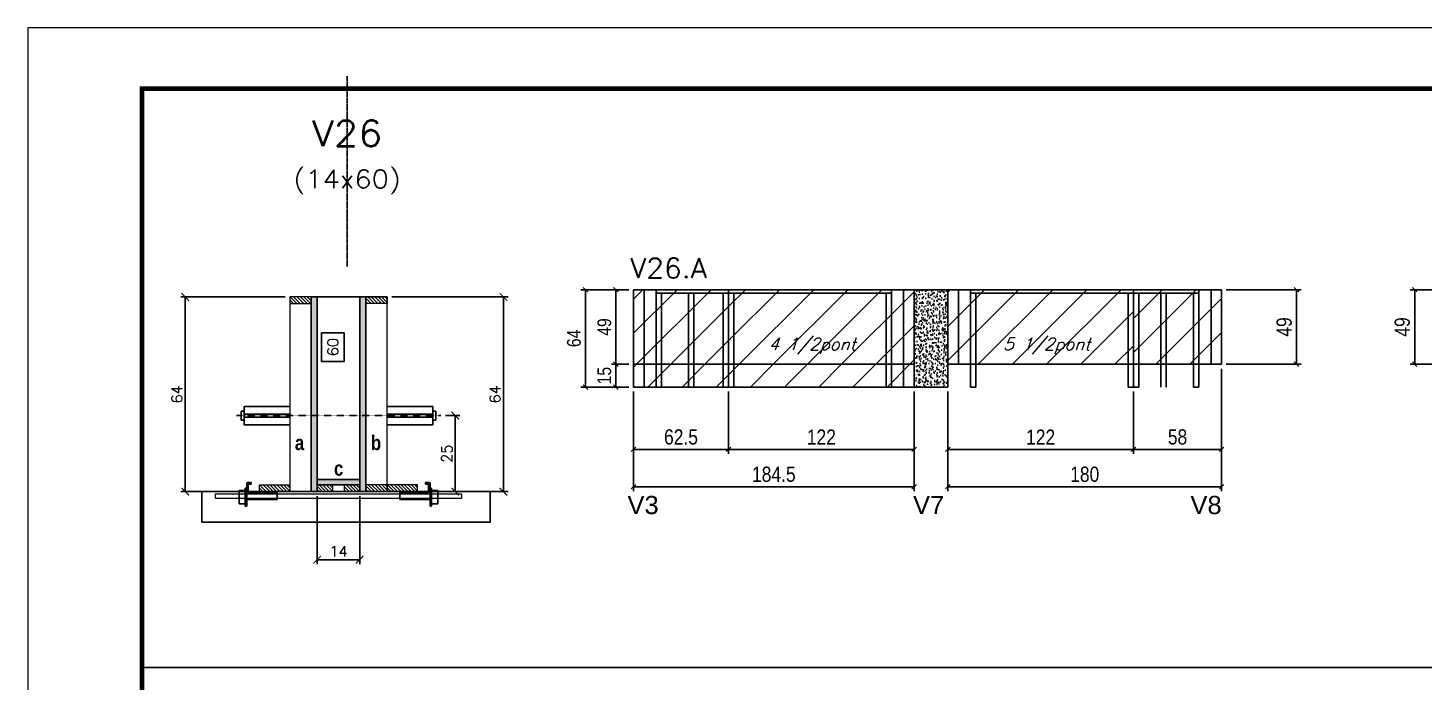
# Model space of a CAD drawing. Extents: x -10448 to -1189, y -11772 to 17235.
# Drawn here: x -8850 to -7932, y 8374 to 8804 of the extents above; entities that cross this region are included whole.
import ezdxf
from ezdxf.enums import TextEntityAlignment as Align

# ---------------------------------------------------------------- set-up
doc = ezdxf.new("R2010")
doc.units = 0
doc.linetypes.add('DASHED', pattern=[0.75, 0.5, -0.25])
doc.linetypes.add('HIDDEN', pattern=[0.375, 0.25, -0.125])
for name, color, linetype in [('5', 5, 'Continuous'), ('barrote', 251, 'Continuous'), ('COTA', 241, 'Continuous'), ('Cota Seção (2x)', 4, 'Continuous'), ('detalhes', 4, 'Continuous'), ('Painéis', 200, 'Continuous'), ('presilha', 1, 'Continuous'), ('SARR_2.2x7', 40, 'Continuous'), ('SARR_3.5x7', 81, 'Continuous'), ('TENSOR', 3, 'Continuous'), ('texto', 7, 'Continuous'), ('Texto de Titulo', 7, 'Continuous'), ('Texto Qtd Sarr', 242, 'Continuous')]:
    doc.layers.add(name, color=color, linetype=linetype)
for name, color, linetype, lineweight in [('CONCRETO', 251, 'Continuous', 25), ('Folhas', 255, 'Continuous', 9), ('Hachura', 251, 'Continuous', 9), ('Madeira', 126, 'Continuous', 18), ('SARRAFO DE PRESSAO', 251, 'DASHED', 9), ('SCO-___-LAJ', 2, 'Continuous', 0), ('Texto Seção', 7, 'Continuous', 15)]:
    doc.layers.add(name, color=color, linetype=linetype, lineweight=lineweight)
doc.styles.add('COTA TECNICA', font='techl___.ttf', dxfattribs={"height": 10})
doc.styles.add('COTA TECNICA-50', font='techl___.ttf', dxfattribs={"height": 9})
doc.styles.add('REGUA-120', font='ROMANS.shx', dxfattribs={"height": 15})
doc.styles.add('Romans', font='romans.shx')
doc.styles.get("Standard").update_dxf_attribs({"font": 'arial.ttf'})
doc.styles.add('TECNICA', font='techb___.ttf', dxfattribs={"height": 10})
doc.dimstyles.new('COTA PAINEL-50', dxfattribs={"dimtxt": 9, "dimasz": 3, "dimexe": 3, "dimexo": 3, "dimgap": 3, "dimtad": 1, "dimdec": 1, "dimzin": 12, "dimdsep": 46, "dimtxsty": 'COTA TECNICA-50', "dimblk1": 'OBLIQUE', "dimblk2": 'OBLIQUE', "dimsah": 1, "dimcen": 0.9, "dimclrd": 4, "dimclre": 4, "dimclrt": 240, "dimadec": 1, "dimazin": 3, "dimtfac": 1, "dimtdec": 1, "dimtmove": 0, "dimatfit": 3, "dimfxl": 1, "dimtolj": 1, "dimtzin": 12, "dimarcsym": 0})
doc.dimstyles.new('Cota Seção (2x)', dxfattribs={"dimtxt": 7, "dimasz": 5, "dimexe": 3, "dimexo": 3, "dimgap": 2, "dimtad": 3, "dimdec": 1, "dimlfac": 0.5, "dimzin": 12, "dimdsep": 46, "dimtxsty": 'Romans', "dimblk": 'ARCHTICK', "dimcen": 0, "dimclrd": 4, "dimclre": 4, "dimclrt": 1, "dimadec": 1, "dimazin": 3, "dimtfac": 1, "dimtdec": 1, "dimtmove": 0, "dimatfit": 3, "dimldrblk": 'OBLIQUE', "dimfxl": 1, "dimtolj": 1, "dimtzin": 12, "dimarcsym": 0})
doc.dimstyles.new('Cota Seção interna', dxfattribs={"dimtxt": 7, "dimasz": 6, "dimexe": 0.18, "dimexo": 2, "dimgap": -4, "dimtad": 3, "dimdec": 1, "dimlfac": 0.5, "dimzin": 12, "dimdsep": 46, "dimtxsty": 'Romans', "dimblk": 'ARCHTICK', "dimcen": 0.09, "dimse1": 1, "dimse2": 1, "dimsd1": 1, "dimsd2": 1, "dimclrd": 180, "dimclre": 5, "dimclrt": 1, "dimadec": 0, "dimazin": 3, "dimtfac": 1, "dimtdec": 1, "dimtofl": 0, "dimtmove": 0, "dimatfit": 3, "dimldrblk": 'ARCHTICK', "dimfxl": 1, "dimtolj": 1, "dimtzin": 0, "dimarcsym": 0})
doc.dimstyles.new('PAINEL', dxfattribs={"dimtxt": 10, "dimasz": 3, "dimexe": 3, "dimexo": 3, "dimgap": 3, "dimtad": 1, "dimdec": 1, "dimzin": 12, "dimdsep": 46, "dimtxsty": 'COTA TECNICA', "dimblk1": 'OBLIQUE', "dimblk2": 'OBLIQUE', "dimsah": 1, "dimcen": 0.9, "dimclrd": 4, "dimclre": 4, "dimclrt": 240, "dimadec": 1, "dimazin": 3, "dimtfac": 1, "dimtdec": 1, "dimtmove": 0, "dimatfit": 3, "dimfxl": 1, "dimtolj": 1, "dimtzin": 12, "dimarcsym": 0})
pattern_1 = [(45, (-137870.783, -16060.878), (-11.2253202, 11.2253202), [])]

# ---------------------------------------------------------------- blocks, each defined once
blk = doc.blocks.new('9999999999')
at = {"layer": 'Folhas'}
blk.add_lwpolyline([(98138.98, 34190.21), (99623.98, 34190.21), (99623.98, 35240.21), (98138.98, 35240.21)], close=True, dxfattribs=at)
at = {"layer": 'Folhas', "color": 30, "const_width": 3}
blk.add_lwpolyline([(98213.98, 34230.21), (99583.98, 34230.21), (99583.98, 35200.21), (98213.98, 35200.21)], close=True, dxfattribs=at)
blk = doc.blocks.new('_ArchTick')
at = {"color": 0, "linetype": 'ByBlock', "const_width": 0.15}
blk.add_lwpolyline([(-0.5, -0.5), (0.5, 0.5)], dxfattribs=at)
blk = doc.blocks.new('*D263')
at = {"layer": 'COTA', "color": 4, "lineweight": -2, "transparency": 16777216}
for p, q in [((-8680.67, 8627.36), (-8749.33, 8627.36)), ((-8746.33, 8499.36), (-8746.33, 8627.36)), ((-8700.67, 8499.36), (-8749.33, 8499.36))]:
    blk.add_line(p, q, dxfattribs=at)
at = {"layer": 'Defpoints', "color": 0, "transparency": 16777216}
for p in [(-8746.33, 8627.36), (-8677.67, 8627.36), (-8697.67, 8499.36)]:
    blk.add_point(p, dxfattribs=at)
at = {"layer": 'COTA', "color": 4, "lineweight": -2, "transparency": 16777216, "xscale": 5, "yscale": 5, "zscale": 5}
for p, rotation in [((-8746.33, 8627.36), 90), ((-8746.33, 8499.36), 270)]:
    blk.add_blockref('_ArchTick', p, dxfattribs=dict(at, rotation=rotation))
at = {"layer": 'COTA', "color": 1, "transparency": 16777216, "insert": (-8751.83, 8563.36), "char_height": 7, "attachment_point": 5, "rotation": 90, "style": 'Romans'}
blk.add_mtext('\\A1;64', dxfattribs=at)
blk = doc.blocks.new('_Oblique')
at = {"color": 0, "linetype": 'ByBlock', "lineweight": -2}
blk.add_line((-0.5, -0.5), (0.5, 0.5), dxfattribs=at)
blk = doc.blocks.new('*D264')
at = {"layer": 'Cota Seção (2x)', "color": 180, "lineweight": -2, "transparency": 16777216}
for p, q in [((-8641.85, 8603.86), (-8656.85, 8603.86)), ((-8656.85, 8603.86), (-8656.85, 8584.86)), ((-8641.85, 8584.86), (-8641.85, 8603.86)), ((-8656.85, 8584.86), (-8641.85, 8584.86))]:
    blk.add_line(p, q, dxfattribs=at)
at = {"layer": 'Defpoints', "color": 0, "transparency": 16777216}
for p in [(-8659.67, 8627.36), (-8637.85, 8627.36), (-8659.67, 8507.36)]:
    blk.add_point(p, dxfattribs=at)
at = {"layer": 'Cota Seção (2x)', "color": 1, "transparency": 16777216, "insert": (-8649.35, 8594.36), "char_height": 7, "attachment_point": 5, "rotation": 90, "style": 'Romans'}
blk.add_mtext('\\A1;60', dxfattribs=at)
blk = doc.blocks.new('*D265')
at = {"layer": 'COTA', "color": 4, "lineweight": -2, "transparency": 16777216}
for p, q in [((-8610.67, 8627.36), (-8534.21, 8627.36)), ((-8537.21, 8627.36), (-8537.21, 8499.36)), ((-8590.67, 8499.36), (-8534.21, 8499.36))]:
    blk.add_line(p, q, dxfattribs=at)
at = {"layer": 'Defpoints', "color": 0, "transparency": 16777216}
for p in [(-8613.67, 8627.36), (-8593.67, 8499.36), (-8537.21, 8499.36)]:
    blk.add_point(p, dxfattribs=at)
at = {"layer": 'COTA', "color": 4, "lineweight": -2, "transparency": 16777216, "xscale": 5, "yscale": 5, "zscale": 5}
for p, rotation in [((-8537.21, 8627.36), 90), ((-8537.21, 8499.36), 270)]:
    blk.add_blockref('_ArchTick', p, dxfattribs=dict(at, rotation=rotation))
at = {"layer": 'COTA', "color": 1, "transparency": 16777216, "insert": (-8542.71, 8563.36), "char_height": 7, "attachment_point": 5, "rotation": 90, "style": 'Romans'}
blk.add_mtext('\\A1;64', dxfattribs=at)
blk = doc.blocks.new('PRESILHA METÁLICA 1')
at = {"layer": 'presilha'}
for p, q in [((6, 15.5), (7.5, 15.5)), ((6, -2.5), (6, 15.5)), ((7.5, 10.6), (7.5, 19.9)), ((7.5, 15.5), (7.5, -2.5)), ((12, 21), (8.6, 21)), ((9, 11.6), (9, 18.9)), ((12, 19.5), (9.6, 19.5)), ((12, 21), (12, 19.5)), ((0, 13), (6, 13)), ((0, 13), (0, 0)), ((6, 0), (0, 0)), ((6, 13), (6, 0)), ((37.5, 4.1), (7.5, 4.1)), ((37.5, 11), (9.6, 11)), ((37.5, 11), (37.5, 4.1)), ((7.5, -2.5), (6, -2.5))]:
    blk.add_line(p, q, dxfattribs=at)
for centre, radius, start, end in [((8.6, 19.9), 1.14, 90, 180), ((9.6, 18.9), 0.57, 90, 180), ((9.6, 11.6), 0.57, 180, 270)]:
    blk.add_arc(centre, radius, start, end, dxfattribs=at)
blk = doc.blocks.new('*D266')
at = {"layer": 'COTA', "color": 4, "lineweight": -2, "transparency": 16777216}
for p, q in [((-8659.67, 8496.36), (-8659.67, 8451.63)), ((-8631.67, 8496.36), (-8631.67, 8451.63)), ((-8659.67, 8454.63), (-8631.67, 8454.63))]:
    blk.add_line(p, q, dxfattribs=at)
at = {"layer": 'Defpoints', "color": 0, "transparency": 16777216}
for p in [(-8659.67, 8499.36), (-8631.67, 8499.36), (-8631.67, 8454.63)]:
    blk.add_point(p, dxfattribs=at)
at = {"layer": 'COTA', "color": 4, "lineweight": -2, "transparency": 16777216, "xscale": 5, "yscale": 5, "zscale": 5, "rotation": 180}
blk.add_blockref('_ArchTick', (-8659.67, 8454.63), dxfattribs=at)
at = {"layer": 'COTA', "color": 4, "lineweight": -2, "transparency": 16777216, "xscale": 5, "yscale": 5, "zscale": 5}
blk.add_blockref('_ArchTick', (-8631.67, 8454.63), dxfattribs=at)
at = {"layer": 'COTA', "color": 1, "transparency": 16777216, "insert": (-8645.67, 8460.13), "char_height": 7, "attachment_point": 5, "style": 'Romans'}
blk.add_mtext('\\A1;14', dxfattribs=at)
blk = doc.blocks.new('*D1358')
at = {"layer": 'COTA', "color": 4, "lineweight": -2, "transparency": 16777216}
for p, q in [((-8575.37, 8549.35), (-8565.86, 8549.35)), ((-8568.86, 8549.35), (-8568.86, 8499.36)), ((-8590.67, 8499.36), (-8565.86, 8499.36))]:
    blk.add_line(p, q, dxfattribs=at)
at = {"layer": 'Defpoints', "color": 0, "transparency": 16777216}
for p in [(-8578.37, 8549.35), (-8593.67, 8499.36), (-8568.86, 8499.36)]:
    blk.add_point(p, dxfattribs=at)
at = {"layer": 'COTA', "color": 4, "lineweight": -2, "transparency": 16777216, "xscale": 5, "yscale": 5, "zscale": 5}
for p, rotation in [((-8568.86, 8549.35), 90), ((-8568.86, 8499.36), 270)]:
    blk.add_blockref('_ArchTick', p, dxfattribs=dict(at, rotation=rotation))
at = {"layer": 'COTA', "color": 1, "transparency": 16777216, "insert": (-8574.36, 8524.35), "char_height": 7, "attachment_point": 5, "rotation": 90, "style": 'Romans'}
blk.add_mtext('\\A1;25', dxfattribs=at)
blk = doc.blocks.new('titulo1')
at = {"layer": 'Defpoints', "color": 252, "linetype": 'HIDDEN', "ltscale": 2}
blk.add_line((0, 0), (0, 125), dxfattribs=at)
at = {"layer": 'Defpoints', "style": 'Romans', "oblique": 15}
blk.add_attdef('FOLHA', text='', height=10, dxfattribs=at).set_placement((0, 15.58), align=Align.MIDDLE_CENTER)
at = {"layer": 'Texto Qtd Sarr', "color": 3, "style": 'Romans', "oblique": 15}
for tag, height, p in [('TITULO', 17, (0, 71.45)), ('SEÇÃO', 12, (0, 41.55))]:
    blk.add_attdef(tag, text='', height=height, dxfattribs=at).set_placement(p, align=Align.MIDDLE_CENTER)
blk = doc.blocks.new('*D267')
at = {"layer": 'COTA', "color": 4, "linetype": 'ByBlock', "lineweight": -2, "transparency": 16777216}
for p, q in [((-8451.75, 8565.11), (-8451.75, 8524.15)), ((-8389.25, 8565.11), (-8389.25, 8524.15)), ((-8451.75, 8527.15), (-8389.25, 8527.15))]:
    blk.add_line(p, q, dxfattribs=at)
at = {"layer": 'Defpoints', "color": 0, "linetype": 'ByBlock', "transparency": 16777216}
for p in [(-8451.75, 8568.11), (-8389.25, 8568.11), (-8389.25, 8527.15)]:
    blk.add_point(p, dxfattribs=at)
at = {"layer": 'COTA', "color": 4, "linetype": 'ByBlock', "lineweight": -2, "transparency": 16777216, "xscale": 3, "yscale": 3, "zscale": 3, "rotation": 180}
blk.add_blockref('_Oblique', (-8451.75, 8527.15), dxfattribs=at)
at = {"layer": 'COTA', "color": 4, "linetype": 'ByBlock', "lineweight": -2, "transparency": 16777216, "xscale": 3, "yscale": 3, "zscale": 3}
blk.add_blockref('_Oblique', (-8389.25, 8527.15), dxfattribs=at)
at = {"layer": 'COTA', "color": 240, "linetype": 'ByBlock', "transparency": 16777216, "insert": (-8420.5, 8535.26), "char_height": 10, "attachment_point": 5, "style": 'COTA TECNICA'}
blk.add_mtext('\\A1;62.5', dxfattribs=at)
blk = doc.blocks.new('*D268')
at = {"layer": 'COTA', "color": 4, "linetype": 'ByBlock', "lineweight": -2, "transparency": 16777216}
for p, q in [((-8389.25, 8565.11), (-8389.25, 8524.15)), ((-8267.25, 8565.11), (-8267.25, 8524.15)), ((-8389.25, 8527.15), (-8267.25, 8527.15))]:
    blk.add_line(p, q, dxfattribs=at)
at = {"layer": 'Defpoints', "color": 0, "linetype": 'ByBlock', "transparency": 16777216}
for p in [(-8389.25, 8568.11), (-8267.25, 8568.11), (-8267.25, 8527.15)]:
    blk.add_point(p, dxfattribs=at)
at = {"layer": 'COTA', "color": 4, "linetype": 'ByBlock', "lineweight": -2, "transparency": 16777216, "xscale": 3, "yscale": 3, "zscale": 3, "rotation": 180}
blk.add_blockref('_Oblique', (-8389.25, 8527.15), dxfattribs=at)
at = {"layer": 'COTA', "color": 4, "linetype": 'ByBlock', "lineweight": -2, "transparency": 16777216, "xscale": 3, "yscale": 3, "zscale": 3}
blk.add_blockref('_Oblique', (-8267.25, 8527.15), dxfattribs=at)
at = {"layer": 'COTA', "color": 240, "linetype": 'ByBlock', "transparency": 16777216, "insert": (-8328.25, 8535.21), "char_height": 10, "attachment_point": 5, "style": 'COTA TECNICA'}
blk.add_mtext('\\A1;122', dxfattribs=at)
blk = doc.blocks.new('*D1384')
at = {"layer": 'COTA', "color": 4, "linetype": 'ByBlock', "lineweight": -2, "transparency": 16777216}
for p, q in [((-8451.75, 8565.11), (-8451.75, 8499.61)), ((-8267.25, 8565.11), (-8267.25, 8499.61)), ((-8451.75, 8502.61), (-8267.25, 8502.61))]:
    blk.add_line(p, q, dxfattribs=at)
at = {"layer": 'Defpoints', "color": 0, "linetype": 'ByBlock', "transparency": 16777216}
for p in [(-8451.75, 8568.11), (-8267.25, 8568.11), (-8267.25, 8502.61)]:
    blk.add_point(p, dxfattribs=at)
at = {"layer": 'COTA', "color": 4, "linetype": 'ByBlock', "lineweight": -2, "transparency": 16777216, "xscale": 3, "yscale": 3, "zscale": 3, "rotation": 180}
blk.add_blockref('_Oblique', (-8451.75, 8502.61), dxfattribs=at)
at = {"layer": 'COTA', "color": 4, "linetype": 'ByBlock', "lineweight": -2, "transparency": 16777216, "xscale": 3, "yscale": 3, "zscale": 3}
blk.add_blockref('_Oblique', (-8267.25, 8502.61), dxfattribs=at)
at = {"layer": 'COTA', "color": 240, "linetype": 'ByBlock', "transparency": 16777216, "insert": (-8359.5, 8510.74), "char_height": 10, "attachment_point": 5, "style": 'COTA TECNICA'}
blk.add_mtext('\\A1;184.5', dxfattribs=at)
blk = doc.blocks.new('*D304')
at = {"layer": 'COTA', "color": 4, "linetype": 'ByBlock', "lineweight": -2, "transparency": 16777216}
for p, q in [((-8245.13, 8565.11), (-8245.13, 8524.15)), ((-8123.13, 8565.11), (-8123.13, 8524.15)), ((-8245.13, 8527.15), (-8123.13, 8527.15))]:
    blk.add_line(p, q, dxfattribs=at)
at = {"layer": 'Defpoints', "color": 0, "linetype": 'ByBlock', "transparency": 16777216}
for p in [(-8245.13, 8568.11), (-8123.13, 8568.11), (-8123.13, 8527.15)]:
    blk.add_point(p, dxfattribs=at)
at = {"layer": 'COTA', "color": 4, "linetype": 'ByBlock', "lineweight": -2, "transparency": 16777216, "xscale": 3, "yscale": 3, "zscale": 3, "rotation": 180}
blk.add_blockref('_Oblique', (-8245.13, 8527.15), dxfattribs=at)
at = {"layer": 'COTA', "color": 4, "linetype": 'ByBlock', "lineweight": -2, "transparency": 16777216, "xscale": 3, "yscale": 3, "zscale": 3}
blk.add_blockref('_Oblique', (-8123.13, 8527.15), dxfattribs=at)
at = {"layer": 'COTA', "color": 240, "linetype": 'ByBlock', "transparency": 16777216, "insert": (-8184.13, 8535.21), "char_height": 10, "attachment_point": 5, "style": 'COTA TECNICA'}
blk.add_mtext('\\A1;122', dxfattribs=at)
blk = doc.blocks.new('*D305')
at = {"layer": 'COTA', "color": 4, "linetype": 'ByBlock', "lineweight": -2, "transparency": 16777216}
for p, q in [((-8065.13, 8580.11), (-8065.13, 8524.15)), ((-8123.13, 8565.11), (-8123.13, 8524.15)), ((-8123.13, 8527.15), (-8065.13, 8527.15))]:
    blk.add_line(p, q, dxfattribs=at)
at = {"layer": 'Defpoints', "color": 0, "linetype": 'ByBlock', "transparency": 16777216}
for p in [(-8065.13, 8583.11), (-8123.13, 8568.11), (-8065.13, 8527.15)]:
    blk.add_point(p, dxfattribs=at)
at = {"layer": 'COTA', "color": 4, "linetype": 'ByBlock', "lineweight": -2, "transparency": 16777216, "xscale": 3, "yscale": 3, "zscale": 3, "rotation": 180}
blk.add_blockref('_Oblique', (-8123.13, 8527.15), dxfattribs=at)
at = {"layer": 'COTA', "color": 4, "linetype": 'ByBlock', "lineweight": -2, "transparency": 16777216, "xscale": 3, "yscale": 3, "zscale": 3}
blk.add_blockref('_Oblique', (-8065.13, 8527.15), dxfattribs=at)
at = {"layer": 'COTA', "color": 240, "linetype": 'ByBlock', "transparency": 16777216, "insert": (-8094.13, 8535.28), "char_height": 10, "attachment_point": 5, "style": 'COTA TECNICA'}
blk.add_mtext('\\A1;58', dxfattribs=at)
blk = doc.blocks.new('*D306')
at = {"layer": 'COTA', "color": 4, "linetype": 'ByBlock', "lineweight": -2, "transparency": 16777216}
for p, q in [((-8065.13, 8580.11), (-8065.13, 8499.61)), ((-8245.13, 8565.11), (-8245.13, 8499.61)), ((-8245.13, 8502.61), (-8065.13, 8502.61))]:
    blk.add_line(p, q, dxfattribs=at)
at = {"layer": 'Defpoints', "color": 0, "linetype": 'ByBlock', "transparency": 16777216}
for p in [(-8065.13, 8583.11), (-8245.13, 8568.11), (-8065.13, 8502.61)]:
    blk.add_point(p, dxfattribs=at)
at = {"layer": 'COTA', "color": 4, "linetype": 'ByBlock', "lineweight": -2, "transparency": 16777216, "xscale": 3, "yscale": 3, "zscale": 3, "rotation": 180}
blk.add_blockref('_Oblique', (-8245.13, 8502.61), dxfattribs=at)
at = {"layer": 'COTA', "color": 4, "linetype": 'ByBlock', "lineweight": -2, "transparency": 16777216, "xscale": 3, "yscale": 3, "zscale": 3}
blk.add_blockref('_Oblique', (-8065.13, 8502.61), dxfattribs=at)
at = {"layer": 'COTA', "color": 240, "linetype": 'ByBlock', "transparency": 16777216, "insert": (-8155.13, 8510.73), "char_height": 10, "attachment_point": 5, "style": 'COTA TECNICA'}
blk.add_mtext('\\A1;180', dxfattribs=at)
blk = doc.blocks.new('*D307')
at = {"layer": 'COTA', "color": 4, "linetype": 'ByBlock', "lineweight": -2, "transparency": 16777216}
for p, q in [((-8062.13, 8632.11), (-8012.93, 8632.11)), ((-8015.93, 8583.11), (-8015.93, 8632.11)), ((-8062.13, 8583.11), (-8012.93, 8583.11))]:
    blk.add_line(p, q, dxfattribs=at)
at = {"layer": 'Defpoints', "color": 0, "linetype": 'ByBlock', "transparency": 16777216}
for p in [(-8065.13, 8632.11), (-8015.93, 8632.11), (-8065.13, 8583.11)]:
    blk.add_point(p, dxfattribs=at)
at = {"layer": 'COTA', "color": 4, "linetype": 'ByBlock', "lineweight": -2, "transparency": 16777216, "xscale": 3, "yscale": 3, "zscale": 3}
for p, rotation in [((-8015.93, 8632.11), 90), ((-8015.93, 8583.11), 270)]:
    blk.add_blockref('_Oblique', p, dxfattribs=dict(at, rotation=rotation))
at = {"layer": 'COTA', "color": 240, "linetype": 'ByBlock', "transparency": 16777216, "insert": (-8024.03, 8607.61), "char_height": 10, "attachment_point": 5, "rotation": 90, "style": 'COTA TECNICA'}
blk.add_mtext('\\A1;49', dxfattribs=at)
blk = doc.blocks.new('*D1387')
at = {"layer": 'COTA', "color": 4, "linetype": 'ByBlock', "lineweight": -2, "transparency": 16777216}
for p, q in [((-7923.39, 8632.11), (-7941.26, 8632.11)), ((-7938.26, 8632.11), (-7938.26, 8583.11)), ((-7923.39, 8583.11), (-7941.26, 8583.11))]:
    blk.add_line(p, q, dxfattribs=at)
at = {"layer": 'Defpoints', "color": 0, "linetype": 'ByBlock', "transparency": 16777216}
for p in [(-7920.39, 8632.11), (-7938.26, 8583.11), (-7920.39, 8583.11)]:
    blk.add_point(p, dxfattribs=at)
at = {"layer": 'COTA', "color": 4, "linetype": 'ByBlock', "lineweight": -2, "transparency": 16777216, "xscale": 3, "yscale": 3, "zscale": 3}
for p, rotation in [((-7938.26, 8632.11), 90), ((-7938.26, 8583.11), 270)]:
    blk.add_blockref('_Oblique', p, dxfattribs=dict(at, rotation=rotation))
at = {"layer": 'COTA', "color": 240, "linetype": 'ByBlock', "transparency": 16777216, "insert": (-7946.36, 8607.61), "char_height": 10, "attachment_point": 5, "rotation": 90, "style": 'COTA TECNICA'}
blk.add_mtext('\\A1;49', dxfattribs=at)
blk = doc.blocks.new('*D1866')
at = {"layer": 'COTA', "color": 4, "linetype": 'ByBlock', "lineweight": -2, "transparency": 16777216}
for p, q in [((-8454.75, 8632.11), (-8486.28, 8632.11)), ((-8483.28, 8568.11), (-8483.28, 8632.11)), ((-8454.75, 8568.11), (-8486.28, 8568.11))]:
    blk.add_line(p, q, dxfattribs=at)
at = {"layer": 'Defpoints', "color": 0, "linetype": 'ByBlock', "transparency": 16777216}
for p in [(-8483.28, 8632.11), (-8451.75, 8632.11), (-8451.75, 8568.11)]:
    blk.add_point(p, dxfattribs=at)
at = {"layer": 'COTA', "color": 4, "linetype": 'ByBlock', "lineweight": -2, "transparency": 16777216, "xscale": 3, "yscale": 3, "zscale": 3}
for p, rotation in [((-8483.28, 8632.11), 90), ((-8483.28, 8568.11), 270)]:
    blk.add_blockref('_Oblique', p, dxfattribs=dict(at, rotation=rotation))
at = {"layer": 'COTA', "color": 240, "linetype": 'ByBlock', "transparency": 16777216, "insert": (-8490.87, 8600.11), "char_height": 9, "attachment_point": 5, "rotation": 90, "style": 'COTA TECNICA-50'}
blk.add_mtext('\\A1;64', dxfattribs=at)
blk = doc.blocks.new('*D1867')
at = {"layer": 'COTA', "color": 4, "linetype": 'ByBlock', "lineweight": -2, "transparency": 16777216}
for p, q in [((-8454.75, 8632.11), (-8466.28, 8632.11)), ((-8463.28, 8632.11), (-8463.28, 8583.11)), ((-8454.75, 8583.11), (-8466.28, 8583.11))]:
    blk.add_line(p, q, dxfattribs=at)
at = {"layer": 'Defpoints', "color": 0, "linetype": 'ByBlock', "transparency": 16777216}
for p in [(-8451.75, 8632.11), (-8463.28, 8583.11), (-8451.75, 8583.11)]:
    blk.add_point(p, dxfattribs=at)
at = {"layer": 'COTA', "color": 4, "linetype": 'ByBlock', "lineweight": -2, "transparency": 16777216, "xscale": 3, "yscale": 3, "zscale": 3}
for p, rotation in [((-8463.28, 8632.11), 90), ((-8463.28, 8583.11), 270)]:
    blk.add_blockref('_Oblique', p, dxfattribs=dict(at, rotation=rotation))
at = {"layer": 'COTA', "color": 240, "linetype": 'ByBlock', "transparency": 16777216, "insert": (-8470.87, 8607.61), "char_height": 9, "attachment_point": 5, "rotation": 90, "style": 'COTA TECNICA-50'}
blk.add_mtext('\\A1;49', dxfattribs=at)
blk = doc.blocks.new('*D1868')
at = {"layer": 'COTA', "color": 4, "linetype": 'ByBlock', "lineweight": -2, "transparency": 16777216}
for p, q in [((-8454.75, 8583.11), (-8466.28, 8583.11)), ((-8463.28, 8583.11), (-8463.28, 8568.11)), ((-8454.75, 8568.11), (-8466.28, 8568.11))]:
    blk.add_line(p, q, dxfattribs=at)
at = {"layer": 'Defpoints', "color": 0, "linetype": 'ByBlock', "transparency": 16777216}
for p in [(-8451.75, 8583.11), (-8463.28, 8568.11), (-8451.75, 8568.11)]:
    blk.add_point(p, dxfattribs=at)
at = {"layer": 'COTA', "color": 4, "linetype": 'ByBlock', "lineweight": -2, "transparency": 16777216, "xscale": 3, "yscale": 3, "zscale": 3}
for p, rotation in [((-8463.28, 8583.11), 90), ((-8463.28, 8568.11), 270)]:
    blk.add_blockref('_Oblique', p, dxfattribs=dict(at, rotation=rotation))
at = {"layer": 'COTA', "color": 240, "linetype": 'ByBlock', "transparency": 16777216, "insert": (-8470.88, 8575.61), "char_height": 9, "attachment_point": 5, "rotation": 90, "style": 'COTA TECNICA-50'}
blk.add_mtext('\\A1;15', dxfattribs=at)

msp = doc.modelspace()

# ---------------------------------------------------------------- hatches: boundary and pattern name
at = {"layer": 'COTA', "linetype": 'ByBlock'}
h = msp.add_hatch(dxfattribs=at)
h.set_pattern_fill('AR-CONC', color=256, scale=0.03)
h.set_pattern_definition([(50, (-139469.2827, -12249.865), (5.46554007, -0.47817257), [0.5715, -6.2865]), (355, (-139469.2827, -12249.865), (-1.05730264, 5.73170536), [0.4572, -5.02921753]), (100.4514447, (-139468.827, -12249.9047), (4.40823741, 5.25353256), [0.48570026, -5.34270734]), (46.1842, (-139469.283, -12248.341), (8.13237123, -1.26126984), [0.85725, -9.42975]), (96.6355576, (-139468.605, -12248.446), (7.122124, 7.42278374), [0.7285507, -8.01406824]), (351.184151, (-139469.283, -12248.341), (7.122124, 7.42278374), [0.685799, -7.54379196]), (21, (-139468.5207, -12248.722), (4.54843174, -3.06795595), [0.5715, -6.2865]), (326, (-139468.5207, -12248.722), (1.85406085, 5.52563898), [0.4572, -5.0292]), (71.451445, (-139468.1417, -12248.9775), (6.40249258, 2.45768307), [0.48570026, -5.34269813]), (37.5, (-139469.2827, -12249.8648), (0.092658098, 2.536651166), [0, -4.96824, 0, -5.1054, 0, -5.04825]), (7.5, (-139469.2827, -12249.8648), (2.004589875, 3.005417245), [0, -2.91084, 0, -4.85394, 0, -1.92405]), (327.5, (-139470.982, -12249.8648), (4.067717855, -0.17186232), [0, -1.905, 0, -5.9436, 0, -7.8867]), (317.5, (-139471.744, -12249.865), (4.44387544, 0.76279473), [0, -2.4765, 0, -3.94716, 0, -5.6007])])
h.paths.add_polyline_path([(-8245.13, 8632.11), (-8267.25, 8632.11), (-8267.25, 8568.11), (-8245.13, 8568.11)])
at = {"layer": 'Hachura'}
h = msp.add_hatch(dxfattribs=at)
h.set_pattern_fill('ANSI31', color=256, scale=0.5, angle=90, style=0)
h.set_pattern_definition([(135, (-31910.29, 16930.6013), (-1.12253202, -1.12253202), [])])
h.paths.add_polyline_path([(-8677.67, 8627.36), (-8677.67, 8622.96), (-8663.67, 8622.96), (-8663.67, 8627.36)])
h = msp.add_hatch(color=256, dxfattribs=at)
h.dxf.hatch_style = 1
h.paths.add_polyline_path([(-8663.67, 8627.36), (-8659.67, 8627.36), (-8659.67, 8499.36), (-8663.67, 8499.36)])
h = msp.add_hatch(color=256, dxfattribs=at)
h.dxf.hatch_style = 1
h.paths.add_polyline_path([(-8627.67, 8627.36), (-8631.67, 8627.36), (-8631.67, 8499.36), (-8627.67, 8499.36)])
h = msp.add_hatch(dxfattribs=at)
h.set_pattern_fill('ANSI31', color=256, scale=0.5, angle=270, style=0)
h.set_pattern_definition([(315, (14058.9503, 142.1138), (1.12253202, 1.12253202), [])])
h.paths.add_polyline_path([(-8613.67, 8627.36), (-8613.67, 8622.96), (-8627.67, 8622.96), (-8627.67, 8627.36)])
at = {"layer": 'Hachura', "linetype": 'ByBlock'}
h = msp.add_hatch(dxfattribs=at)
h.set_pattern_fill('ANSI31', color=256, scale=5)
h.set_pattern_definition(pattern_1)
h.paths.add_polyline_path([(-8451.75, 8632.11), (-8451.75, 8583.11), (-8389.25, 8583.11), (-8389.25, 8632.11)])
h = msp.add_hatch(dxfattribs=at)
h.set_pattern_fill('ANSI31', color=256, scale=5)
h.set_pattern_definition(pattern_1)
h.paths.add_polyline_path([(-8267.25, 8583.11), (-8267.25, 8632.11), (-8389.25, 8632.11), (-8389.25, 8583.11)])
h = msp.add_hatch(dxfattribs=at)
h.set_pattern_fill('ANSI31', color=256, scale=5)
h.set_pattern_definition(pattern_1)
h.paths.add_polyline_path([(-8245.13, 8632.11), (-8245.13, 8583.11), (-8123.13, 8583.11), (-8123.13, 8632.11)])
h = msp.add_hatch(dxfattribs=at)
h.set_pattern_fill('ANSI31', color=256, scale=5)
h.set_pattern_definition([(45, (-137866.283, -16060.878), (-11.2253202, 11.2253202), [])])
h.paths.add_polyline_path([(-8065.13, 8632.11), (-8123.13, 8632.11), (-8123.13, 8583.11), (-8065.13, 8583.11)])
h = msp.add_hatch(dxfattribs=at)
h.set_pattern_fill('ANSI31', color=256, scale=5)
h.set_pattern_definition(pattern_1)
h.paths.add_polyline_path([(-8451.75, 8583.11), (-8451.75, 8568.11), (-8389.25, 8568.11), (-8389.25, 8583.11)])
h = msp.add_hatch(dxfattribs=at)
h.set_pattern_fill('ANSI31', color=256, scale=5)
h.set_pattern_definition(pattern_1)
h.paths.add_polyline_path([(-8267.25, 8568.11), (-8267.25, 8583.11), (-8389.25, 8583.11), (-8389.25, 8568.11)])
at = {"layer": 'Hachura'}
h = msp.add_hatch(color=256, dxfattribs=at)
h.dxf.hatch_style = 1
h.paths.add_polyline_path([(-8659.67, 8503.76), (-8659.67, 8507.36), (-8631.67, 8507.36), (-8631.67, 8503.76)])
h = msp.add_hatch(dxfattribs=at)
h.set_pattern_fill('ANSI31', color=256, scale=0.5, angle=270, style=0)
h.set_pattern_definition([(315, (13904.9503, 269.7138), (1.12253202, 1.12253202), [])])
h.paths.add_polyline_path([(-8697.67, 8499.36), (-8697.67, 8503.76), (-8677.67, 8503.76), (-8677.67, 8499.36)])
h = msp.add_hatch(dxfattribs=at)
h.set_pattern_fill('ANSI31', color=256, scale=0.5, angle=270, style=0)
h.set_pattern_definition([(315, (13914.9503, 269.7138), (1.12253202, 1.12253202), [])])
h.paths.add_polyline_path([(-8659.67, 8499.36), (-8659.67, 8503.76), (-8649.67, 8503.76), (-8649.67, 8499.36)])
h = msp.add_hatch(dxfattribs=at)
h.set_pattern_fill('ANSI31', color=256, scale=0.5, angle=270, style=0)
h.set_pattern_definition([(315, (13880.9503, 269.7138), (1.12253202, 1.12253202), [])])
h.paths.add_polyline_path([(-8641.67, 8499.36), (-8641.67, 8503.76), (-8631.67, 8503.76), (-8631.67, 8499.36)])
h = msp.add_hatch(dxfattribs=at)
h.set_pattern_fill('ANSI31', color=256, scale=0.5, angle=270, style=0)
h.set_pattern_definition([(315, (14058.9503, 196.1138), (1.12253202, 1.12253202), [])])
h.paths.add_polyline_path([(-8613.67, 8499.36), (-8613.67, 8503.76), (-8627.67, 8503.76), (-8627.67, 8499.36)])
h = msp.add_hatch(dxfattribs=at)
h.set_pattern_fill('ANSI31', color=256, scale=0.5, angle=270, style=0)
h.set_pattern_definition([(315, (13914.9503, 269.7138), (1.12253202, 1.12253202), [])])
h.paths.add_polyline_path([(-8593.67, 8499.36), (-8593.67, 8503.76), (-8613.67, 8503.76), (-8613.67, 8499.36)])

# ---------------------------------------------------------------- linework, layer by layer
at = {"ltscale": 3}
for p, q in [((-8707.67, 8555.35), (-8707.67, 8543.35)), ((-8707.67, 8555.35), (-8677.67, 8555.35)), ((-8583.67, 8555.35), (-8613.67, 8555.35)), ((-8583.67, 8555.35), (-8583.67, 8543.35)), ((-8709.67, 8552.35), (-8709.67, 8546.35)), ((-8707.67, 8552.35), (-8709.67, 8552.35)), ((-8707.67, 8546.35), (-8709.67, 8546.35)), ((-8677.67, 8550.35), (-8707.67, 8550.35)), ((-8677.67, 8548.35), (-8707.67, 8548.35)), ((-8613.67, 8550.35), (-8583.67, 8550.35)), ((-8613.67, 8548.35), (-8583.67, 8548.35)), ((-8581.67, 8552.35), (-8583.67, 8552.35)), ((-8583.67, 8546.35), (-8581.67, 8546.35)), ((-8581.67, 8552.35), (-8581.67, 8546.35)), ((-8707.67, 8543.35), (-8677.67, 8543.35)), ((-8583.67, 8543.35), (-8613.67, 8543.35))]:
    msp.add_line(p, q, dxfattribs=at)
at = {"layer": 'barrote'}
msp.add_lwpolyline([(-8735.53, 8479.36), (-8545.94, 8479.36), (-8545.94, 8499.36), (-8735.53, 8499.36)], close=True, dxfattribs=at)
at = {"layer": 'CONCRETO'}
msp.add_lwpolyline([(-8631.67, 8607.36), (-8631.67, 8627.36), (-8659.67, 8627.36), (-8659.67, 8595.36), (-8659.67, 8595.36), (-8659.67, 8507.36), (-8631.67, 8507.36), (-8631.67, 8607.36)], close=True, dxfattribs=at)
at = {"layer": 'COTA', "linetype": 'ByBlock'}
for p, q in [((-8774.78, 8764.2), (-7404.78, 8764.2)), ((-8267.25, 8632.11), (-8245.13, 8632.11)), ((-8245.13, 8583.11), (-8245.13, 8568.11)), ((-8267.25, 8568.11), (-8245.13, 8568.11)), ((-8774.78, 8383.77), (-7404.78, 8383.77))]:
    msp.add_line(p, q, dxfattribs=at)
at = {"layer": 'Madeira'}
for points in [[(-8677.67, 8627.36), (-8677.67, 8622.96), (-8663.67, 8622.96), (-8663.67, 8627.36)], [(-8677.67, 8499.36), (-8663.67, 8499.36), (-8663.67, 8627.36), (-8677.67, 8627.36)], [(-8613.67, 8627.36), (-8613.67, 8622.96), (-8627.67, 8622.96), (-8627.67, 8627.36)], [(-8613.67, 8627.36), (-8627.67, 8627.36), (-8627.67, 8499.36), (-8613.67, 8499.36)], [(-8697.67, 8499.36), (-8697.67, 8503.76), (-8677.67, 8503.76), (-8677.67, 8499.36)], [(-8659.67, 8499.36), (-8659.67, 8503.76), (-8649.67, 8503.76), (-8649.67, 8499.36)], [(-8641.67, 8499.36), (-8641.67, 8503.76), (-8631.67, 8503.76), (-8631.67, 8499.36)], [(-8613.67, 8499.36), (-8613.67, 8503.76), (-8627.67, 8503.76), (-8627.67, 8499.36)], [(-8593.67, 8499.36), (-8593.67, 8503.76), (-8613.67, 8503.76), (-8613.67, 8499.36)]]:
    msp.add_lwpolyline(points, close=True, dxfattribs=at)
at = {"layer": 'Painéis', "linetype": 'ByBlock'}
for p, q in [((-8451.75, 8632.11), (-8267.25, 8632.11)), ((-8451.75, 8568.11), (-8451.75, 8632.11)), ((-8389.25, 8568.11), (-8389.25, 8632.11)), ((-8267.25, 8568.11), (-8267.25, 8632.11)), ((-8245.13, 8632.11), (-8065.13, 8632.11)), ((-8245.13, 8583.11), (-8245.13, 8632.11)), ((-8123.13, 8583.11), (-8123.13, 8632.11)), ((-8065.13, 8583.11), (-8065.13, 8632.11)), ((-8451.75, 8583.11), (-8267.25, 8583.11)), ((-8245.13, 8583.11), (-8065.13, 8583.11)), ((-8451.75, 8568.11), (-8267.25, 8568.11))]:
    msp.add_line(p, q, dxfattribs=at)
at = {"layer": 'Painéis'}
for points in [[(-8663.67, 8627.36), (-8659.67, 8627.36), (-8659.67, 8499.36), (-8663.67, 8499.36)], [(-8627.67, 8627.36), (-8631.67, 8627.36), (-8631.67, 8499.36), (-8627.67, 8499.36)], [(-8659.67, 8503.76), (-8659.67, 8507.36), (-8631.67, 8507.36), (-8631.67, 8503.76)]]:
    msp.add_lwpolyline(points, close=True, dxfattribs=at)
at = {"layer": 'SARR_2.2x7', "linetype": 'Continuous'}
for p, q in [((-8444.75, 8568.11), (-8444.75, 8632.11)), ((-8436.75, 8629.91), (-8389.25, 8629.91)), ((-8389.25, 8629.91), (-8282.25, 8629.91)), ((-8274.25, 8568.11), (-8274.25, 8632.11)), ((-8238.13, 8583.11), (-8238.13, 8632.11)), ((-8230.13, 8629.91), (-8123.13, 8629.91)), ((-8123.13, 8629.91), (-8080.13, 8629.91)), ((-8072.13, 8583.11), (-8072.13, 8632.11))]:
    msp.add_line(p, q, dxfattribs=at)
at = {"layer": 'SARR_3.5x7'}
for p, q in [((-8436.75, 8632.11), (-8436.75, 8568.11)), ((-8433.25, 8629.91), (-8433.25, 8568.11)), ((-8415.53, 8629.91), (-8415.53, 8568.11)), ((-8412.03, 8629.91), (-8412.03, 8568.11)), ((-8392.75, 8629.91), (-8392.75, 8568.11)), ((-8389.25, 8629.91), (-8389.25, 8568.11)), ((-8385.75, 8629.91), (-8385.75, 8568.11)), ((-8285.75, 8629.91), (-8285.75, 8568.11)), ((-8282.25, 8632.11), (-8282.25, 8568.11)), ((-8230.13, 8632.11), (-8230.13, 8568.11)), ((-8226.63, 8629.91), (-8226.63, 8568.11)), ((-8126.63, 8629.91), (-8126.63, 8568.11)), ((-8123.13, 8629.91), (-8123.13, 8568.11)), ((-8119.63, 8629.91), (-8119.63, 8568.11)), ((-8105.16, 8629.91), (-8105.16, 8568.11)), ((-8101.66, 8629.91), (-8101.66, 8568.11)), ((-8083.63, 8629.91), (-8083.63, 8568.11)), ((-8080.13, 8632.11), (-8080.13, 8568.11)), ((-8436.75, 8568.11), (-8433.25, 8568.11)), ((-8392.75, 8568.11), (-8389.25, 8568.11)), ((-8389.25, 8568.11), (-8385.75, 8568.11)), ((-8285.75, 8568.11), (-8282.25, 8568.11)), ((-8230.13, 8568.11), (-8226.63, 8568.11)), ((-8126.63, 8568.11), (-8123.13, 8568.11)), ((-8123.13, 8568.11), (-8119.63, 8568.11)), ((-8083.63, 8568.11), (-8080.13, 8568.11))]:
    msp.add_line(p, q, dxfattribs=at)
at = {"layer": 'SCO-___-LAJ', "color": 1}
msp.add_lwpolyline([(-8726.52, 8498.02), (-8564.82, 8498.02), (-8564.82, 8494.82), (-8726.52, 8494.82)], close=True, dxfattribs=at)
at = {"layer": 'TENSOR', "linetype": 'HIDDEN', "ltscale": 0.5}
msp.add_line((-8712.67, 8549.35), (-8578.37, 8549.35), dxfattribs=at)

# ---------------------------------------------------------------- block references
at = {"layer": 'presilha', "yscale": 0.6666666666666666, "zscale": 0.6666666666666666}
for p, xscale in [((-8710.94, 8491.39), 0.6666666666666666), ((-8580.4, 8491.39), -0.6666666666666666)]:
    msp.add_blockref('PRESILHA METÁLICA 1', p, dxfattribs=dict(at, xscale=xscale))
at = {"layer": 'SARRAFO DE PRESSAO', "color": 6, "linetype": 'ByBlock'}
msp.add_blockref('9999999999', (-106988.76, -26436), dxfattribs=at)
at = {"layer": 'Texto Seção'}
ref = msp.add_blockref('titulo1', (-8639.94, 8647.38), dxfattribs=dict(at, xscale=-1))
ref.add_attrib('TITULO', 'V26', dxfattribs={"layer": 'Texto de Titulo', "color": 7, "height": 17, "style": 'Romans', "width": 1.1}).set_placement((-8639.94, 8734.88), align=Align.MIDDLE_CENTER)
ref.add_attrib('SEÇÃO', '(14x60)', dxfattribs={"layer": 'Texto de Titulo', "color": 7, "height": 12, "style": 'Romans', "width": 1.1}).set_placement((-8639.94, 8704.88), align=Align.MIDDLE_CENTER)

# ---------------------------------------------------------------- texts
at = {"layer": '5', "linetype": 'Continuous'}
for s, p in [('V3', (-8455.67, 8484.59)), ('V7', (-8267.98, 8484.59)), ('V8', (-8085.65, 8484.59))]:
    msp.add_text(s, height=12, rotation=0.00004, dxfattribs=at).set_placement(p)
at = {"layer": 'detalhes', "style": 'TECNICA'}
for s, p in [('b', (-8624.32, 8526.69)), ('a', (-8674.29, 8526.68)), ('c', (-8648.59, 8509.85))]:
    msp.add_text(s, height=9.6, dxfattribs=at).set_placement(p)
at = {"layer": 'texto', "color": 2, "char_height": 8, "attachment_point": 5, "style": 'Romans'}
for s, insert in [('{\\Q19;\\C256;4 1/2pont}', (-8334.37, 8595.04)), ('{\\Q19;\\C256;5 1/2pont}', (-8180.13, 8595.04))]:
    msp.add_mtext(s, dxfattribs=dict(at, insert=insert))
at = {"layer": 'Texto Seção', "style": 'REGUA-120', "width": 1.05}
msp.add_text('V26.A', height=13, dxfattribs=at).set_placement((-8453.91, 8639.83))

# ---------------------------------------------------------------- dimensions: what is measured, and where the dimension line sits
at = {"layer": 'COTA'}
for base, p1, p2, picture, middle in [((-8746.33, 8627.36), (-8697.67, 8499.36), (-8677.67, 8627.36), '*D263', (-8751.83, 8563.36)), ((-8537.21, 8499.36), (-8613.67, 8627.36), (-8593.67, 8499.36), '*D265', (-8542.71, 8563.36)), ((-8568.86, 8499.36), (-8578.37, 8549.35), (-8593.67, 8499.36), '*D1358', (-8574.36, 8524.35))]:
    dim = msp.add_linear_dim(base=base, p1=p1, p2=p2, angle=90, dimstyle='Cota Seção (2x)', dxfattribs=at)
    dim.commit()
    dim.dimension.update_dxf_attribs({"geometry": picture, "text_midpoint": middle})
at = {"layer": 'COTA', "linetype": 'ByBlock'}
for base, p1, p2, dimstyle, picture, middle in [((-8483.28, 8632.11), (-8451.75, 8568.11), (-8451.75, 8632.11), 'COTA PAINEL-50', '*D1866', (-8490.87, 8600.11)), ((-8463.28, 8583.11), (-8451.75, 8632.11), (-8451.75, 8583.11), 'COTA PAINEL-50', '*D1867', (-8470.87, 8607.61)), ((-8015.93, 8632.11), (-8065.13, 8583.11), (-8065.13, 8632.11), 'PAINEL', '*D307', (-8024.03, 8607.61)), ((-7938.26, 8583.11), (-7920.39, 8632.11), (-7920.39, 8583.11), 'PAINEL', '*D1387', (-7946.36, 8607.61))]:
    dim = msp.add_linear_dim(base=base, p1=p1, p2=p2, angle=90, dimstyle=dimstyle, dxfattribs=at)
    dim.commit()
    dim.dimension.update_dxf_attribs({"geometry": picture, "text_midpoint": middle})
dim = msp.add_linear_dim(base=(-8463.28, 8568.11), p1=(-8451.75, 8583.11), p2=(-8451.75, 8568.11), angle=90, dimstyle='COTA PAINEL-50', override={"dimtmove": 1}, dxfattribs=at)
dim.commit()
dim.dimension.update_dxf_attribs({"geometry": '*D1868', "text_midpoint": (-8470.88, 8575.61)})
for base, p1, p2, picture, middle in [((-8065.13, 8502.61), (-8245.13, 8568.11), (-8065.13, 8583.11), '*D306', (-8155.13, 8510.73)), ((-8065.13, 8527.15), (-8123.13, 8568.11), (-8065.13, 8583.11), '*D305', (-8094.13, 8535.28)), ((-8389.25, 8527.15), (-8451.75, 8568.11), (-8389.25, 8568.11), '*D267', (-8420.5, 8535.26)), ((-8267.25, 8502.61), (-8451.75, 8568.11), (-8267.25, 8568.11), '*D1384', (-8359.5, 8510.74)), ((-8267.25, 8527.15), (-8389.25, 8568.11), (-8267.25, 8568.11), '*D268', (-8328.25, 8535.21)), ((-8123.13, 8527.15), (-8245.13, 8568.11), (-8123.13, 8568.11), '*D304', (-8184.13, 8535.21))]:
    dim = msp.add_linear_dim(base=base, p1=p1, p2=p2, dimstyle='PAINEL', dxfattribs=at)
    dim.commit()
    dim.dimension.update_dxf_attribs({"geometry": picture, "text_midpoint": middle})
at = {"layer": 'COTA'}
dim = msp.add_linear_dim(base=(-8631.67, 8454.63), p1=(-8659.67, 8499.36), p2=(-8631.67, 8499.36), dimstyle='Cota Seção (2x)', dxfattribs=at)
dim.commit()
dim.dimension.update_dxf_attribs({"geometry": '*D266', "text_midpoint": (-8645.67, 8460.13)})
at = {"layer": 'Cota Seção (2x)'}
dim = msp.add_linear_dim(base=(-8637.85, 8627.36), p1=(-8659.67, 8507.36), p2=(-8659.67, 8627.36), angle=90, dimstyle='Cota Seção interna', dxfattribs=at)
dim.commit()
dim.dimension.update_dxf_attribs({"geometry": '*D264', "text_midpoint": (-8637.85, 8594.36), "dimtype": 160})

doc.saveas('drawing.dxf')
